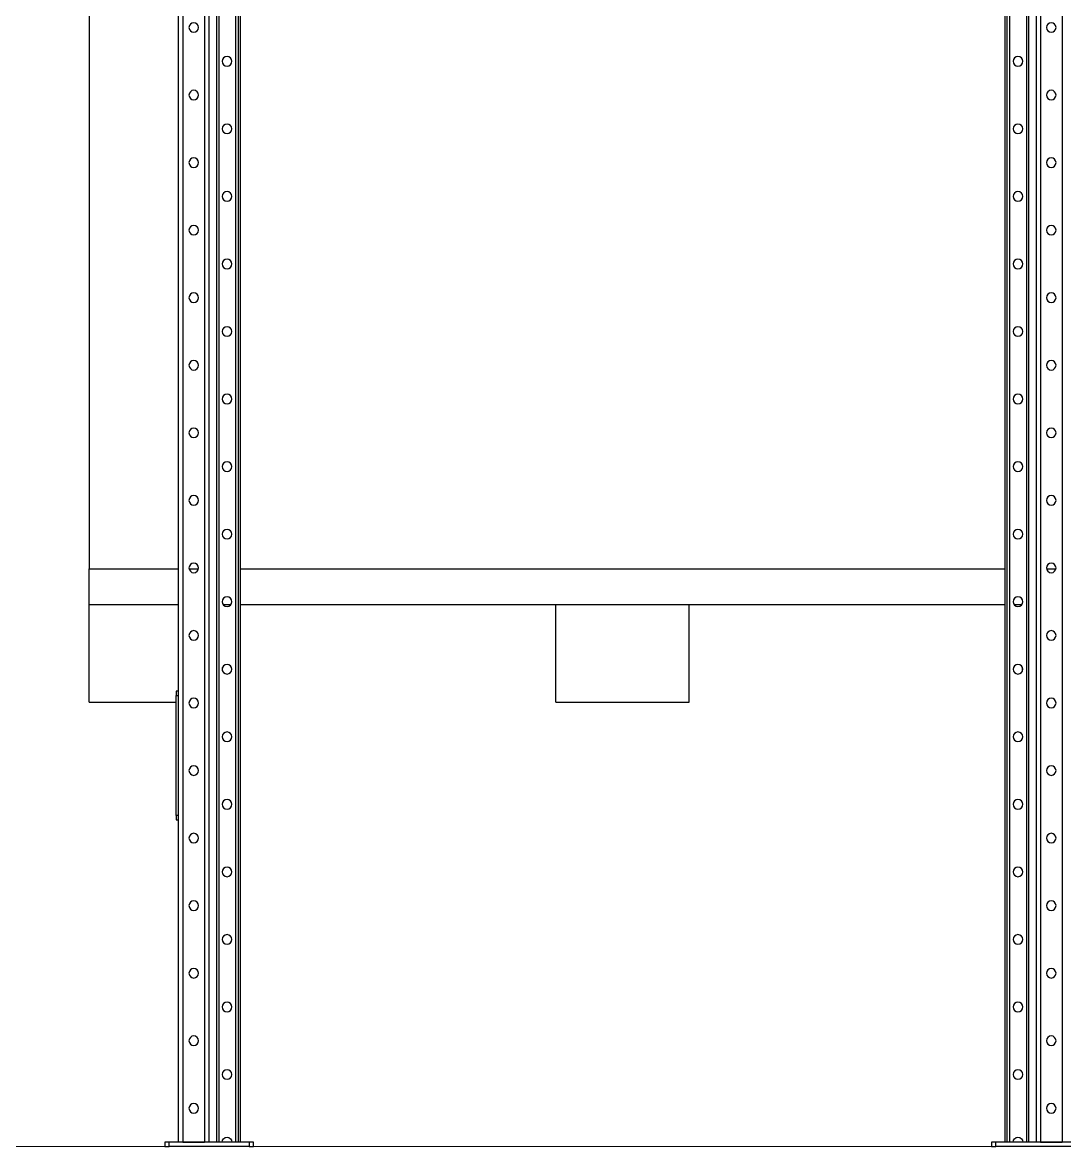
# Model space of a CAD drawing. Header units: millimetres. Extents: x 6622 to 532820, y 3370 to 359312.
# Drawn here: x 465075 to 466247, y 346355 to 347620 of the extents above; entities that cross this region are included whole.
import ezdxf

# ---------------------------------------------------------------- set-up
doc = ezdxf.new("R2010")
doc.units = ezdxf.units.MM
doc.layers.add('WA', color=4, linetype='Continuous', lineweight=15)

# ---------------------------------------------------------------- blocks, each defined once
blk = doc.blocks.new('A$C3E973D8C')
at = {"color": 2, "linetype": 'Continuous', "lineweight": 25}
for p, q in [((3530, 8624.1), (3530, 112.1)), ((3532.5, 8624.1), (3532.5, 112.1)), ((3535.5, 8624.1), (3535.5, 112.1)), ((3554.3, 8624.1), (3554.3, 112.1)), ((3556.9, 8624.1), (3556.9, 112.1)), ((3565.4, 8624.1), (3565.4, 112.1)), ((3570.1, 8624.1), (3570.1, 112.1)), ((3594.5, 8624.1), (3594.5, 112.1)), ((3600, 8624.1), (3600, 112.1)), ((2605.5, 5560.1), (2605.5, 112.1)), ((2629.9, 5560.1), (2629.9, 112.1)), ((2634.6, 5560.1), (2634.6, 112.1)), ((2643.1, 5560.1), (2643.1, 112.1)), ((2645.7, 5560.1), (2645.7, 112.1)), ((2664.5, 5560.1), (2664.5, 112.1)), ((2667.5, 5560.1), (2667.5, 112.1)), ((2670, 5560.1), (2670, 112.1)), ((3700, 1957.1), (3700, 757.1)), ((2623, 757.1), (2612.4, 757.1)), ((3530, 757.1), (2670, 757.1)), ((3587.6, 757.1), (3577, 757.1)), ((3700, 757.1), (3600, 757.1)), ((3700, 717.1), (3700, 757.1)), ((2659.6, 717.1), (2650.6, 717.1)), ((3530, 717.1), (2670, 717.1)), ((3025, 607.1), (3025, 717.1)), ((3175, 717.1), (3025, 717.1)), ((3175, 607.1), (3175, 717.1)), ((3549.4, 717.1), (3540.4, 717.1)), ((3700, 717.1), (3600, 717.1)), ((3700, 607.1), (3700, 717.1)), ((2650, 642.3), (2650, 645.9)), ((3550, 642.3), (3550, 645.9)), ((3175, 607.1), (3025, 607.1)), ((3600, 619.6), (3602, 619.6)), ((3602, 614.6), (3600, 614.6)), ((3602, 619.6), (3602, 614.6)), ((3602, 479.6), (3602, 614.6)), ((3700, 607.1), (3602, 607.1)), ((3600, 479.6), (3602, 479.6)), ((3602, 474.6), (3600, 474.6)), ((3602, 479.6), (3602, 474.6)), ((2590, 112.1), (2680, 112.1)), ((2590, 107.1), (2680, 107.1)), ((2629.9, 112.1), (2605.5, 112.1)), ((2680, 107.1), (2680, 112.1)), ((2680, 112.1), (2685, 112.1)), ((2685, 107.1), (2680, 107.1)), ((2685, 112.1), (2685, 107.1)), ((3515, 107.1), (3515, 112.1)), ((3515, 112.1), (3520, 112.1)), ((3520, 107.1), (3515, 107.1)), ((3520, 112.1), (3520, 107.1)), ((3520, 112.1), (3610, 112.1)), ((3520, 107.1), (3610, 107.1)), ((3594.5, 112.1), (3570.1, 112.1)), ((3610, 107.1), (3610, 112.1)), ((3610, 112.1), (3615, 112.1)), ((3615, 107.1), (3610, 107.1)), ((3615, 112.1), (3615, 107.1))]:
    blk.add_line(p, q, dxfattribs=at)
for centre in [(2617.7, 1366.1), (3582.3, 1366.1), (2655.1, 1328.1), (3544.9, 1328.1), (2617.7, 1290.1), (3582.3, 1290.1), (2655.1, 1252.1), (3544.9, 1252.1), (2617.7, 1214.1), (3582.3, 1214.1), (2655.1, 1176.1), (3544.9, 1176.1), (2617.7, 1138.1), (3582.3, 1138.1), (2655.1, 1100.1), (3544.9, 1100.1), (2617.7, 1062.1), (3582.3, 1062.1), (2655.1, 1024.1), (3544.9, 1024.1), (2617.7, 986.1), (3582.3, 986.1), (2655.1, 948.1), (3544.9, 948.1), (2617.7, 910.1), (3582.3, 910.1), (2655.1, 872.1), (3544.9, 872.1), (2617.7, 834.1), (3582.3, 834.1), (2655.1, 796.1), (3544.9, 796.1), (2617.7, 758.1), (3582.3, 758.1), (2655.1, 720.1), (3544.9, 720.1), (2617.7, 682.1), (3582.3, 682.1), (2655.1, 644.1), (3544.9, 644.1), (2617.7, 606.1), (3582.3, 606.1), (2655.1, 568.1), (3544.9, 568.1), (2617.7, 530.1), (3582.3, 530.1), (2655.1, 492.1), (3544.9, 492.1), (2617.7, 454.1), (3582.3, 454.1), (2655.1, 416.1), (3544.9, 416.1), (2617.7, 378.1), (3582.3, 378.1), (2655.1, 340.1), (3544.9, 340.1), (2617.7, 302.1), (3582.3, 302.1), (2655.1, 264.1), (3544.9, 264.1), (2617.7, 226.1), (3582.3, 226.1), (2655.1, 188.1), (3544.9, 188.1), (2617.7, 150.1), (3582.3, 150.1)]:
    blk.add_circle(centre, 5.4, dxfattribs=at)
for centre in [(2655.1, 112.1), (3544.9, 112.1)]:
    blk.add_arc(centre, 5.4, 0, 180, dxfattribs=at)

msp = doc.modelspace()

# ---------------------------------------------------------------- linework, layer by layer
at = {"layer": 'WA'}
msp.add_line((529050, 346355.221), (385050, 346355.221), dxfattribs=at)

# ---------------------------------------------------------------- block references
at = {"extrusion": (0, 0, -1), "zscale": -1}
msp.add_blockref('A$C3E973D8C', (-468850, 346248.121), dxfattribs=at)

doc.saveas('drawing.dxf')
